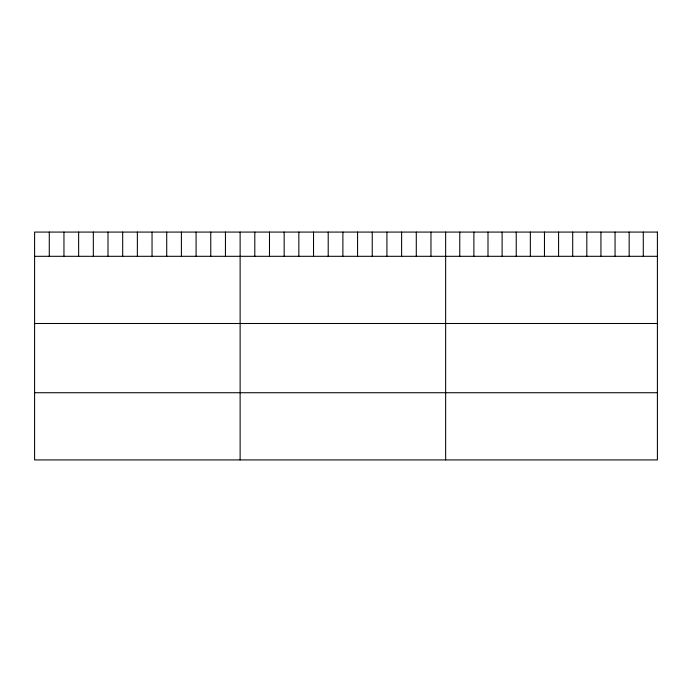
<?xml version="1.0" encoding="UTF-8"?>
<svg xmlns="http://www.w3.org/2000/svg" width="692" height="692" viewBox="0 0 692 692"><rect width="100%" height="100%" fill="white"/><g stroke="black" fill="none" stroke-linecap="round" stroke-linejoin="round"><path stroke-width="1.04" d="M34.6 256.308L657.4 256.308M34.6 323.501L657.4 323.501M34.6 392.727L657.4 392.727M643.283 232.079L643.283 256.308M629.166 232.079L629.166 256.308M615.05 232.079L615.05 256.308M600.933 232.079L600.933 256.308M586.816 232.079L586.816 256.308M572.699 232.079L572.699 256.308M558.582 232.079L558.582 256.308M544.466 232.079L544.466 256.308M530.349 232.079L530.349 256.308M516.232 232.079L516.232 256.308M502.115 232.079L502.115 256.308M487.998 232.079L487.998 256.308M473.882 232.079L473.882 256.308M459.765 232.079L459.765 256.308M445.648 232.079L445.648 459.921M430.969 232.079L430.969 256.308M416.29 232.079L416.29 256.308M401.611 232.079L401.611 256.308M386.923 232.079L386.923 256.308M372.244 232.079L372.244 256.308M357.565 232.079L357.565 256.308M342.886 232.079L342.886 256.308M328.207 232.079L328.207 256.308M313.528 232.079L313.528 256.308M298.849 232.079L298.849 256.308M284.161 232.079L284.161 256.308M269.482 232.079L269.482 256.308M254.803 232.079L254.803 256.308M240.124 232.079L240.124 459.921M225.445 232.079L225.445 256.308M210.766 232.079L210.766 256.308M196.087 232.079L196.087 256.308M181.399 232.079L181.399 256.308M166.72 232.079L166.72 256.308M152.041 232.079L152.041 256.308M137.362 232.079L137.362 256.308M122.683 232.079L122.683 256.308M108.004 232.079L108.004 256.308M93.325 232.079L93.325 256.308M78.637 232.079L78.637 256.308M63.958 232.079L63.958 256.308M49.279 232.079L49.279 256.308M657.4 232.079L34.6 232.079L34.6 459.921L657.4 459.921L657.4 232.079"/></g></svg>
